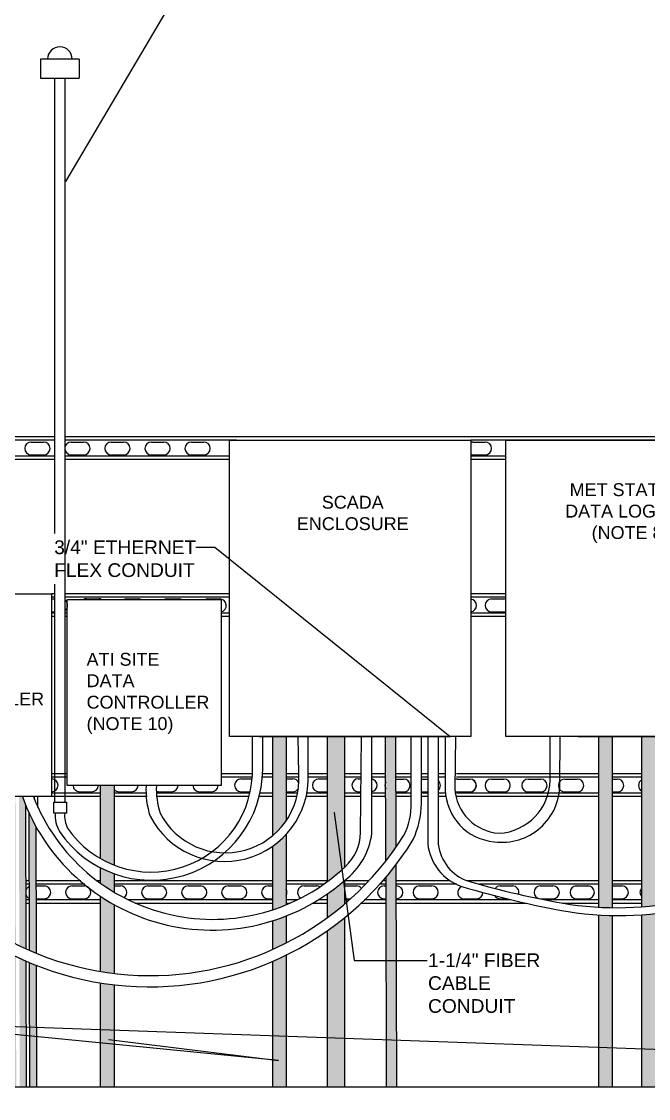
# Model space of a CAD drawing. Header units: feet. Extents: x -159 to 1687, y -48 to 1556.
# Drawn here: x 872 to 917.7, y 1032.6 to 1111.1 of the extents above; entities that cross this region are included whole.
import ezdxf
from ezdxf import colors
from ezdxf.entities.mleader import LeaderData, LeaderLine
from ezdxf.math import Vec2, Vec3

# ---------------------------------------------------------------- set-up
doc = ezdxf.new("R2010")
doc.units = ezdxf.units.FT
doc.header["$MEASUREMENT"] = 0
for name, color, linetype in [('9417_1-3$0$M25-UNISTRUT', 94, 'Continuous'), ('9417_1-3$0$UNISTRUT', 94, 'Continuous'), ('E-LV-EQUP', 211, 'Continuous'), ('EQUIPMENT_CON', 150, 'Continuous'), ('G-ANNO-TEXT', 1, 'Continuous')]:
    doc.layers.add(name, color=color, linetype=linetype)
doc.styles.add('NEI-A', font='arial.ttf')

msp = doc.modelspace()

# ---------------------------------------------------------------- hatches: boundary and pattern name
at = {"transparency": 33554503}
h = msp.add_hatch(color=256, dxfattribs=at)
h.dxf.hatch_style = 1
edge = h.paths.add_edge_path()
edge.add_line((891.25416, 1059.01503), (890.25416, 1059.01503))
edge.add_line((890.25416, 1059.01503), (890.27512, 1051.84879))
edge.add_arc((888.4819, 1054.48478), 3.18811, 304.2267388, 329.3705782)
edge.add_line((891.22521, 1052.86049), (891.25416, 1059.01503))
edge = h.paths.add_edge_path()
edge.add_line((899.26304, 1059.01706), (898.51306, 1059.01503))
edge.add_line((898.51306, 1059.01503), (898.53679, 1049.98659))
edge.add_arc((881.32591, 1063.44269), 21.84676, 321.9803845, 325.2894269)
edge.add_line((899.2848, 1051.00247), (899.26304, 1059.01706))
h = msp.add_hatch(color=256, dxfattribs=at)
h.dxf.hatch_style = 1
h.paths.add_polyline_path([(895.50861, 1059.01503), (894.25861, 1059.01503), (894.25861, 1048.43539, 0.02902932), (895.50861, 1049.47747)])
h.paths.add_polyline_path([(895.50861, 1048.51048, -0.02700795), (894.25861, 1047.53546), (894.25861, 1045.80774, 0.01823026), (895.50861, 1046.79573)])
h.paths.add_polyline_path([(895.50861, 1045.78815, -0.01737106), (894.25861, 1044.84553), (894.25861, 1033.44096), (895.50861, 1033.44096)])
h = msp.add_hatch(color=256, dxfattribs=at)
h.dxf.hatch_style = 1
h.paths.add_polyline_path([(915.01906, 1059.01503), (914.01906, 1059.01503), (914.01906, 1046.56972, 0.01063895), (915.01906, 1046.53435)])
h.paths.add_polyline_path([(918.16533, 1059.01503), (917.16533, 1059.01503), (917.16533, 1046.60219, 0.01068425), (918.16533, 1046.70115)])
h.paths.add_polyline_path([(915.01906, 1045.95923, -0.01051468), (914.01906, 1046.00229), (914.01906, 1033.44096), (915.01906, 1033.44096)])
h.paths.add_polyline_path([(918.16533, 1046.09839, -0.01054699), (917.16533, 1046.00884), (917.16533, 1033.44096), (918.16533, 1033.44096)])
h.paths.add_polyline_path([(915.01906, 1029.10081), (914.01906, 1029.10081), (914.01906, 1005.90336), (915.01906, 1005.90336)])
h.paths.add_polyline_path([(918.16533, 1029.10081), (917.16533, 1029.10081), (917.16533, 1005.90336), (918.16533, 1005.90336)])
h = msp.add_hatch(color=256, dxfattribs=at)
h.dxf.hatch_style = 1
edge = h.paths.add_edge_path()
edge.add_arc((876.61616, 1057.20834), 14.84338, 230.4497157, 235.2926447, ccw=False)
edge.add_line((867.16456, 1045.76312), (867.16456, 1033.44096))
edge.add_line((867.16456, 1033.44096), (868.16456, 1033.44096))
edge.add_line((868.16456, 1033.44096), (868.16456, 1045.00603))
edge = h.paths.add_edge_path()
edge.add_arc((886.04439, 1059.84733), 15.00228, 236.277062, 240.7565867, ccw=False)
edge.add_line((877.71546, 1047.36945), (877.71546, 1041.89634))
edge.add_arc((881.32591, 1063.44269), 21.84676, 260.4875061, 263.1373714)
edge.add_line((878.71546, 1041.75246), (878.71546, 1046.75705))
edge = h.paths.add_edge_path()
edge.add_arc((881.37823, 1063.57225), 22.81459, 260.7614578, 263.2975279, ccw=False)
edge.add_line((877.71546, 1041.0536), (877.71546, 1033.44096))
edge.add_line((877.71546, 1033.44096), (878.71546, 1033.44096))
edge.add_line((878.71546, 1033.44096), (878.71546, 1040.91358))
h.paths.add_polyline_path([(883.058, 1029.10081), (881.058, 1029.10081), (881.058, 1005.90336), (883.058, 1005.90336)])
h.paths.add_polyline_path([(886.13812, 1029.10081), (884.13812, 1029.10081), (884.13812, 1005.90336), (886.13812, 1005.90336)])
edge = h.paths.add_edge_path()
edge.add_arc((881.82026, 1062.30256), 21.42053, 293.1867956, 296.1303163, ccw=False)
edge.add_line((890.25416, 1042.61225), (890.25416, 1033.44096))
edge.add_line((890.25416, 1033.44096), (891.25416, 1033.44096))
edge.add_line((891.25416, 1033.44096), (891.25416, 1043.07133))
edge = h.paths.add_edge_path()
edge.add_arc((881.32591, 1063.44269), 22.59676, 319.6222499, 322.6465246, ccw=False)
edge.add_line((898.5399, 1048.80397), (898.58028, 1033.44096))
edge.add_line((898.58028, 1033.44096), (899.33247, 1033.44096))
edge.add_line((899.33247, 1033.44096), (899.28825, 1049.73255))
h.paths.add_polyline_path([(897.02995, 1029.1031), (896.27995, 1029.1031), (896.32418, 1005.90564), (897.07418, 1005.90564)])
h.paths.add_polyline_path([(935.63331, 1051.88331), (934.63422, 1051.88331), (934.63331, 1033.44096), (935.63331, 1033.44096)])
edge = h.paths.add_edge_path()
edge.add_arc((885.91405, 1059.70382), 14.77137, 287.0867315, 291.1934197, ccw=False)
edge.add_line((890.25416, 1045.58444), (890.25416, 1043.50361))
edge.add_arc((881.32591, 1063.44269), 21.84676, 294.1216956, 297.0295179)
edge.add_line((891.25416, 1043.9822), (891.25416, 1045.93151))
edge = h.paths.add_edge_path()
edge.add_arc((885.42998, 1057.76316), 8.30065, 305.5336329, 314.5597939, ccw=False)
edge.add_line((890.25416, 1051.0083), (890.25416, 1046.37107))
edge.add_arc((885.91405, 1059.70382), 14.02137, 288.0312269, 292.3866522)
edge.add_line((891.25416, 1046.73918), (891.25416, 1051.84879))
edge = h.paths.add_edge_path()
edge.add_arc((881.44469, 1056.64538), 8.10589, 242.6087585, 250.3508243)
edge.add_line((878.719, 1049.0115), (878.71546, 1047.6714))
edge.add_arc((885.91405, 1059.70382), 14.02137, 234.2167222, 239.1093486, ccw=False)
edge.add_line((877.71546, 1048.3292), (877.71546, 1049.44827))
edge = h.paths.add_edge_path()
edge.add_line((878.73598, 1055.43122), (877.71546, 1055.43122))
edge.add_line((877.71546, 1055.43122), (877.71546, 1050.12546))
edge.add_arc((881.4139, 1056.52552), 7.39184, 239.9774209, 248.6322812)
edge.add_line((878.72067, 1049.64179), (878.73598, 1055.43122))
edge = h.paths.add_edge_path()
edge.add_line((866.00871, 1054.64261), (864.75871, 1054.64261))
edge.add_line((864.75871, 1054.64261), (864.75871, 1049.20161))
edge.add_arc((881.32591, 1063.44269), 21.84676, 220.6821718, 225.4830311)
edge.add_line((866.00871, 1047.86502), (866.00871, 1054.64261))
edge = h.paths.add_edge_path()
edge.add_line((868.16456, 1054.64261), (867.16456, 1054.64261))
edge.add_line((867.16456, 1054.64261), (867.16456, 1046.80728))
edge.add_arc((881.32591, 1063.44269), 21.84676, 229.5929887, 232.9551713)
edge.add_line((868.16456, 1046.00539), (868.16456, 1054.64261))
h = msp.add_hatch(color=256, dxfattribs=at)
h.dxf.hatch_style = 1
h.paths.add_polyline_path([(869.31988, 1029.10081), (868.80262, 1029.10081), (868.86559, 1005.90336), (869.38285, 1005.90336)])
h.paths.add_polyline_path([(870.08714, 1029.10081), (869.56988, 1029.10081), (869.63285, 1005.90336), (870.1501, 1005.90336)])
h.paths.add_polyline_path([(870.85439, 1029.10081), (870.33714, 1029.10081), (870.4001, 1005.90336), (870.91736, 1005.90336)])
h.paths.add_polyline_path([(871.6044, 1029.10081), (871.10439, 1029.10081), (871.16736, 1005.90336), (871.66736, 1005.90336)])
h.paths.add_polyline_path([(872.3544, 1029.10081), (871.8544, 1029.10081), (871.91737, 1005.90336), (872.41737, 1005.90336)])
h.paths.add_polyline_path([(873.1044, 1029.10081), (872.6044, 1029.10081), (872.66737, 1005.90336), (873.16737, 1005.90336)])
edge = h.paths.add_edge_path()
edge.add_arc((881.3217, 1063.3011), 22.53823, 236.1289938, 237.7012333)
edge.add_line((869.27876, 1044.25014), (869.3081, 1033.44096))
edge.add_line((869.3081, 1033.44096), (868.79084, 1033.44096))
edge.add_line((868.79084, 1033.44096), (868.76058, 1044.58774))
edge = h.paths.add_edge_path()
edge.add_arc((881.3217, 1063.3011), 22.53823, 238.4513026, 239.984406)
edge.add_line((870.04727, 1043.78549), (870.07535, 1033.44096))
edge.add_line((870.07535, 1033.44096), (869.5581, 1033.44096))
edge.add_line((869.5581, 1033.44096), (869.52918, 1044.09412))
edge = h.paths.add_edge_path()
edge.add_arc((881.3217, 1063.3011), 22.53823, 240.7168336, 242.2158389)
edge.add_line((870.81568, 1043.36131), (870.84261, 1033.44096))
edge.add_line((870.84261, 1033.44096), (870.32536, 1033.44096))
edge.add_line((870.32536, 1033.44096), (870.29766, 1043.64297))
edge = h.paths.add_edge_path()
edge.add_arc((881.3217, 1063.3011), 22.53823, 242.9328693, 244.3533641)
edge.add_line((871.56671, 1042.98333), (871.59262, 1033.44096))
edge.add_line((871.59262, 1033.44096), (871.09261, 1033.44096))
edge.add_line((871.09261, 1033.44096), (871.06604, 1043.2314))
edge = h.paths.add_edge_path()
edge.add_arc((881.33928, 1063.43786), 21.85704, 244.1655589, 245.6161053)
edge.add_line((872.31564, 1043.53047), (872.28766, 1053.99162))
edge.add_arc((899.53241, 1064.8699), 29.3362, 200.4031456, 201.7658327, ccw=False)
edge.add_line((872.03667, 1054.64261), (871.78501, 1054.64258))
edge.add_line((871.78501, 1054.64258), (871.81459, 1043.76528))
edge = h.paths.add_edge_path()
edge.add_arc((881.3217, 1063.3011), 22.53823, 245.0572099, 246.4540215)
edge.add_line((872.31802, 1042.63941), (872.34262, 1033.44096))
edge.add_line((872.34262, 1033.44096), (871.84262, 1033.44096))
edge.add_line((871.84262, 1033.44096), (871.81704, 1042.86503))
edge = h.paths.add_edge_path()
edge.add_arc((881.33928, 1063.43786), 21.85704, 246.3343414, 247.7593371)
edge.add_line((873.06644, 1043.20694), (873.04164, 1052.45791))
edge.add_arc((892.78874, 1063.44269), 22.59676, 206.3460734, 209.0860063, ccw=False)
edge.add_line((872.53912, 1053.41444), (872.56589, 1043.41892))
edge = h.paths.add_edge_path()
edge.add_arc((881.3217, 1063.3011), 22.53823, 247.1461593, 248.5201726)
edge.add_line((873.0688, 1042.32823), (873.09262, 1033.44096))
edge.add_line((873.09262, 1033.44096), (872.59262, 1033.44096))
edge.add_line((872.59262, 1033.44096), (872.56827, 1042.53216))
edge = h.paths.add_edge_path()
edge.add_line((869.25055, 1054.64261), (868.73329, 1054.64261))
edge.add_line((868.73329, 1054.64261), (868.75793, 1045.56498))
edge.add_arc((881.33928, 1063.43786), 21.85704, 234.8569291, 236.5018048)
edge.add_line((869.27615, 1045.2112), (869.25055, 1054.64261))
edge = h.paths.add_edge_path()
edge.add_line((870.0178, 1054.64261), (869.50055, 1054.64261))
edge.add_line((869.50055, 1054.64261), (869.52659, 1045.0479))
edge.add_arc((881.33928, 1063.43786), 21.85704, 237.2855566, 238.8857082)
edge.add_line((870.04472, 1044.72521), (870.0178, 1054.64261))
edge = h.paths.add_edge_path()
edge.add_line((870.78506, 1054.64261), (870.2678, 1054.64261))
edge.add_line((870.2678, 1054.64261), (870.29513, 1044.57634))
edge.add_arc((881.33928, 1063.43786), 21.85704, 239.6493678, 241.2108028)
edge.add_line((870.81318, 1044.28241), (870.78506, 1054.64261))
edge = h.paths.add_edge_path()
edge.add_line((871.53506, 1054.64261), (871.03506, 1054.64261))
edge.add_line((871.03506, 1054.64261), (871.06355, 1044.14694))
edge.add_arc((881.33928, 1063.43786), 21.85704, 241.9570297, 243.4341855)
edge.add_line((871.56426, 1043.88846), (871.53506, 1054.64261))

# ---------------------------------------------------------------- linework, layer by layer
at = {"layer": '9417_1-3$0$M25-UNISTRUT'}
for p, q in [((874.41397, 1080.85503), (847.56048, 1080.85503)), ((874.41397, 1080.60503), (847.56048, 1080.60503)), ((943.46794, 1080.85503), (875.1352, 1080.85503)), ((922.21796, 1080.60503), (904.73221, 1080.60503)), ((890.25416, 1056.28831), (889.54272, 1056.28831)), ((894.25861, 1056.28831), (892.8706, 1056.28831)), ((914.01906, 1056.28831), (903.68334, 1056.28831)), ((914.01906, 1056.03831), (903.68334, 1056.03831)), ((894.25861, 1048.49655), (891.25416, 1048.49655)), ((893.99674, 1048.24655), (891.25416, 1048.24655))]:
    msp.add_line(p, q, dxfattribs=at)
for points in [[(887.63823, 1080.60503), (875.1352, 1080.60503)], [(847.55435, 1079.48003), (874.41397, 1079.48003)], [(875.1352, 1079.48003), (887.14221, 1079.48003)], [(904.72858, 1079.48003), (907.28139, 1079.48003)], [(847.56048, 1079.23003), (874.41397, 1079.23003)], [(875.1352, 1079.23003), (887.14221, 1079.23003)], [(904.72792, 1079.23003), (907.28139, 1079.23003)], [(874.41397, 1069.41331), (874.16755, 1069.41331)], [(907.28139, 1069.41331), (904.73221, 1069.41331)], [(874.41397, 1069.16331), (874.16755, 1069.16331)], [(907.28139, 1069.16331), (904.73221, 1069.16331)], [(874.16755, 1068.03831), (874.41397, 1068.03831)], [(874.16755, 1067.78831), (874.41397, 1067.78831)], [(875.1352, 1068.03831), (875.30605, 1068.03831)], [(875.1352, 1067.78831), (875.30605, 1067.78831)], [(886.52965, 1068.03831), (887.14221, 1068.03831)], [(886.52965, 1067.78831), (887.14721, 1067.78831)], [(904.73221, 1068.03831), (907.28139, 1068.03831)], [(904.73221, 1067.78831), (907.28139, 1067.78831)], [(912.50802, 1059.01503), (919.86626, 1059.01503)], [(875.30605, 1056.28831), (874.16755, 1056.28831)], [(875.30605, 1056.03831), (874.16755, 1056.03831)], [(888.80193, 1056.28831), (886.52965, 1056.28831)], [(888.78966, 1056.03831), (886.52965, 1056.03831)], [(890.08732, 1056.03831), (889.52782, 1056.03831)], [(890.25416, 1056.03831), (890.08927, 1056.03831)], [(892.18306, 1056.28831), (891.25416, 1056.28831)], [(892.19329, 1056.03831), (891.25416, 1056.03831)], [(893.37549, 1056.03831), (892.87575, 1056.03831)], [(894.25861, 1056.03831), (893.37743, 1056.03831)], [(896.72675, 1056.28831), (895.50861, 1056.28831)], [(896.72396, 1056.03831), (895.50861, 1056.03831)], [(898.52088, 1056.03831), (897.50683, 1056.03831)], [(898.52022, 1056.28831), (897.50686, 1056.28831)], [(900.37734, 1056.28831), (899.27045, 1056.28831)], [(900.37734, 1056.03831), (899.27113, 1056.03831)], [(901.58079, 1056.28831), (901.12734, 1056.28831)], [(901.58079, 1056.03831), (901.12929, 1056.03831)], [(902.85684, 1056.28831), (902.33079, 1056.28831)], [(902.85723, 1056.03831), (902.33079, 1056.03831)], [(917.16533, 1056.28831), (915.01906, 1056.28831)], [(917.16533, 1056.03831), (915.01906, 1056.03831)], [(874.16755, 1054.91331), (877.71546, 1054.91331)], [(874.16755, 1054.66331), (877.71546, 1054.66331)], [(878.73395, 1054.66331), (881.14242, 1054.66331)], [(878.73461, 1054.91331), (881.11719, 1054.91331)], [(881.8707, 1054.91331), (886.79916, 1054.91331)], [(881.89682, 1054.66331), (886.79916, 1054.66331)], [(886.80986, 1054.91331), (888.62778, 1054.91331)], [(886.81181, 1054.66331), (888.56732, 1054.66331)], [(889.30452, 1054.66331), (890.08732, 1054.66331)], [(889.36337, 1054.91331), (890.08732, 1054.91331)], [(890.09803, 1054.91331), (890.25416, 1054.91331)], [(890.09997, 1054.66331), (890.25416, 1054.66331)], [(891.25416, 1054.91331), (892.10465, 1054.91331)], [(891.25416, 1054.66331), (892.05192, 1054.66331)], [(892.72674, 1054.66331), (893.37549, 1054.66331)], [(892.77757, 1054.91331), (893.37549, 1054.91331)], [(893.38619, 1054.91331), (894.25861, 1054.91331)], [(893.38814, 1054.66331), (894.25861, 1054.66331)], [(895.50861, 1054.91331), (896.71139, 1054.91331)], [(895.50861, 1054.66331), (896.70859, 1054.66331)], [(897.50667, 1054.66331), (898.52449, 1054.66331)], [(897.5067, 1054.91331), (898.52384, 1054.91331)], [(899.27418, 1054.91331), (900.37734, 1054.91331)], [(899.27486, 1054.66331), (900.37734, 1054.66331)], [(901.13805, 1054.91331), (901.58079, 1054.91331)], [(901.13999, 1054.66331), (901.58079, 1054.66331)], [(902.33079, 1054.91331), (902.87078, 1054.91331)], [(902.33079, 1054.66331), (902.89961, 1054.66331)], [(903.68334, 1054.91331), (914.01906, 1054.91331)], [(903.68334, 1054.66331), (914.01906, 1054.66331)], [(915.01906, 1054.91331), (917.16533, 1054.91331)], [(915.01906, 1054.66331), (917.16533, 1054.66331)], [(872.55229, 1048.49722), (872.30236, 1048.49686)], [(872.55296, 1048.24753), (872.30303, 1048.24686)], [(876.29165, 1048.49655), (873.05226, 1048.49655)], [(876.59073, 1048.24655), (873.05293, 1048.24655)], [(877.71546, 1048.49655), (877.48814, 1048.49655)], [(890.25416, 1048.49655), (878.71546, 1048.49655)], [(890.25416, 1048.24655), (878.71546, 1048.24655)], [(897.02171, 1048.24655), (895.50861, 1048.24655)], [(897.25995, 1048.49655), (895.53645, 1048.49655)], [(898.54136, 1048.24655), (898.04987, 1048.24655)], [(898.5407, 1048.49655), (898.27367, 1048.49655)], [(903.21667, 1048.49655), (899.2916, 1048.49655)], [(903.68334, 1048.24655), (899.29228, 1048.24655)], [(917.16533, 1048.49655), (915.01906, 1048.49655)], [(917.16533, 1048.24655), (915.01906, 1048.24655)], [(872.30603, 1047.12251), (872.55603, 1047.12319)], [(872.30671, 1046.87319), (872.55671, 1046.87319)], [(873.05595, 1047.12155), (877.71546, 1047.12155)], [(873.05662, 1046.87155), (877.71546, 1046.87155)], [(879.72653, 1047.12155), (890.25416, 1047.12155)], [(880.26323, 1046.87155), (890.25416, 1046.87155)], [(891.25416, 1047.12155), (892.10157, 1047.12155)], [(891.25416, 1046.87155), (891.56487, 1046.87155)], [(893.23022, 1046.87155), (894.25861, 1046.87155)], [(893.65226, 1047.12155), (894.25861, 1047.12155)], [(895.50861, 1047.12155), (895.84835, 1047.12155)], [(895.50861, 1046.87155), (895.56242, 1046.87155)], [(896.68855, 1046.87155), (898.54497, 1046.87155)], [(896.95389, 1047.12155), (898.54432, 1047.12155)], [(899.29533, 1047.12155), (907.63488, 1047.12155)], [(899.29601, 1046.87155), (908.71192, 1046.87155)], [(910.06651, 1047.12155), (914.01906, 1047.12155)], [(911.40917, 1046.87155), (914.01906, 1046.87155)], [(915.01906, 1047.12155), (917.16533, 1047.12155)], [(915.01906, 1046.87155), (917.16533, 1046.87155)]]:
    msp.add_lwpolyline(points, dxfattribs=at)
at = {"layer": '9417_1-3$0$UNISTRUT'}
for p, q in [((872.68079, 1080.47905), (873.58502, 1080.47905)), ((875.5979, 1080.47905), (876.50213, 1080.47905)), ((878.51502, 1080.47905), (879.41925, 1080.47905)), ((881.43828, 1080.47905), (882.34251, 1080.47905)), ((884.3554, 1080.47905), (885.25962, 1080.47905)), ((904.85838, 1080.47905), (905.76261, 1080.47905)), ((872.68079, 1079.54061), (873.58502, 1079.54061)), ((875.5979, 1079.54061), (876.50213, 1079.54061)), ((878.51502, 1079.54061), (879.41925, 1079.54061)), ((881.43828, 1079.54061), (882.34251, 1079.54061)), ((884.3554, 1079.54061), (885.25962, 1079.54061)), ((904.85838, 1079.54061), (905.76261, 1079.54061)), ((874.16755, 1069.04579), (874.41397, 1069.04579)), ((876.70263, 1069.05711), (877.60686, 1069.05711)), ((879.61316, 1069.04463), (880.51739, 1069.04463)), ((882.55306, 1069.04463), (883.45728, 1069.04463)), ((906.23096, 1069.03734), (907.13518, 1069.03734)), ((874.16755, 1068.10735), (874.41397, 1068.10735)), ((906.23096, 1068.0989), (907.13518, 1068.0989)), ((887.97027, 1055.92378), (888.7812, 1055.92378)), ((891.25416, 1055.92378), (891.75202, 1055.92378)), ((893.6436, 1055.92378), (894.25861, 1055.92378)), ((896.52113, 1055.93163), (896.72274, 1055.92988)), ((899.27147, 1055.91234), (899.82068, 1055.91234)), ((901.12833, 1055.91234), (901.58079, 1055.91234)), ((903.73869, 1055.91234), (904.65296, 1055.91234)), ((906.22258, 1055.91234), (907.12681, 1055.91234)), ((908.90601, 1055.91234), (909.81024, 1055.91234)), ((911.57417, 1055.91234), (912.4784, 1055.91234)), ((915.01906, 1055.91234), (915.39551, 1055.91234)), ((876.19777, 1054.98534), (877.102, 1054.98534)), ((879.09755, 1054.98534), (880.00178, 1054.98534)), ((882.02081, 1054.98534), (882.92504, 1054.98534)), ((884.93793, 1054.98534), (885.84215, 1054.98534)), ((887.97027, 1054.98534), (888.6435, 1054.98534)), ((891.25416, 1054.98534), (891.75202, 1054.98534)), ((893.6436, 1054.98534), (894.25861, 1054.98534)), ((896.52113, 1054.98534), (896.71219, 1054.98534)), ((899.27402, 1054.9739), (899.82068, 1054.9739)), ((901.12833, 1054.9739), (901.58079, 1054.9739)), ((903.73869, 1054.9739), (904.65296, 1054.9739)), ((906.22258, 1054.9739), (907.12681, 1054.9739)), ((908.90601, 1054.9739), (909.81024, 1054.9739)), ((911.57417, 1054.9739), (912.4784, 1054.9739)), ((915.01906, 1054.9739), (915.39551, 1054.9739)), ((873.05327, 1048.12058), (873.64166, 1048.12058)), ((875.64174, 1048.12058), (876.55877, 1048.12058)), ((878.71546, 1048.12058), (879.17918, 1048.12058)), ((881.19206, 1048.12058), (882.09629, 1048.12058)), ((884.10918, 1048.12058), (885.0134, 1048.12058)), ((887.02629, 1048.12058), (887.93052, 1048.12058)), ((889.9434, 1048.12058), (890.25416, 1048.12058)), ((892.56381, 1048.12058), (893.46804, 1048.12058)), ((895.50861, 1048.12058), (896.38515, 1048.12058)), ((898.39804, 1048.12058), (898.54169, 1048.12058)), ((899.29262, 1048.12058), (899.30227, 1048.12058)), ((900.97691, 1048.12058), (901.88114, 1048.12058)), ((906.85267, 1048.12058), (907.7569, 1048.12058)), ((909.79671, 1048.12058), (910.70094, 1048.12058)), ((912.34903, 1048.12058), (913.32135, 1048.12058)), ((915.01906, 1048.12058), (915.73715, 1048.12058)), ((873.05578, 1047.18214), (873.64166, 1047.18214)), ((875.65454, 1047.18214), (876.55877, 1047.18214)), ((881.19206, 1047.18214), (882.09629, 1047.18214)), ((884.10918, 1047.18214), (885.0134, 1047.18214)), ((887.02629, 1047.18214), (887.93052, 1047.18214)), ((889.9434, 1047.18214), (890.25416, 1047.18214)), ((895.48092, 1047.18214), (895.91615, 1047.18214)), ((898.39804, 1047.18214), (898.54416, 1047.18214)), ((899.29517, 1047.18214), (899.30227, 1047.18214)), ((900.97691, 1047.18214), (901.88114, 1047.18214)), ((904.23227, 1047.18214), (905.13649, 1047.18214)), ((906.85267, 1047.18214), (907.38459, 1047.18214)), ((909.79671, 1047.18214), (910.70094, 1047.18214)), ((912.34903, 1047.18214), (913.32135, 1047.18214)), ((915.01906, 1047.18214), (915.73715, 1047.18214))]:
    msp.add_line(p, q, dxfattribs=at)
for centre, radius, start, end in [((872.68079, 1080.00983), 0.46922, 90, 270), ((873.58502, 1080.00983), 0.46922, 270, 90), ((875.5979, 1080.00983), 0.46922, 90, 270), ((876.50213, 1080.00983), 0.46922, 270, 90), ((878.51502, 1080.00983), 0.46922, 90, 270), ((879.41925, 1080.00983), 0.46922, 270, 90), ((881.43828, 1080.00983), 0.46922, 90, 270), ((882.34251, 1080.00983), 0.46922, 270, 90), ((884.3554, 1080.00983), 0.46922, 90, 270), ((885.25962, 1080.00983), 0.46922, 270, 90), ((904.85838, 1080.00983), 0.46922, 90, 105.7297369), ((905.76261, 1080.00983), 0.46922, 270, 90), ((904.85838, 1080.00983), 0.46922, 253.9678328, 270), ((874.86321, 1068.57657), 0.46922, 305.425897, 54.574103), ((876.70263, 1068.58789), 0.46922, 90, 115.8695443), ((877.60686, 1068.58789), 0.46922, 63.9910658, 90), ((879.61316, 1068.57541), 0.46922, 90, 112.4815643), ((880.51739, 1068.57541), 0.46922, 67.365601, 90), ((882.55306, 1068.57541), 0.46922, 90, 112.8351591), ((883.45728, 1068.57541), 0.46922, 67.0136009, 90), ((904.66134, 1068.56812), 0.46922, 278.6877457, 81.3122543), ((906.23096, 1068.56812), 0.46922, 90, 270), ((907.13518, 1068.56812), 0.46922, 71.8443752, 90), ((907.13518, 1068.56812), 0.46922, 270, 288.1556248), ((874.16755, 1055.45456), 0.46922, 270, 90), ((887.97027, 1055.45456), 0.46922, 90, 270), ((891.75202, 1055.45456), 0.46922, 21.5261822, 90), ((893.6436, 1055.45456), 0.46922, 90, 270), ((896.52435, 1055.45849), 0.47316, 90.3904093, 269.6095907), ((897.42535, 1055.45456), 0.46922, 279.9841424, 80.0020024), ((899.82068, 1055.44312), 0.46922, 270, 90), ((901.12833, 1055.44312), 0.46922, 90, 90.1204186), ((903.73869, 1055.44312), 0.46922, 90, 111.9616667), ((903.74874, 1055.44312), 0.46922, 90, 98.0113995), ((904.64291, 1055.44312), 0.46922, 270, 90), ((904.65296, 1055.44312), 0.46922, 270, 90), ((906.22258, 1055.44312), 0.46922, 90, 270), ((907.12681, 1055.44312), 0.46922, 270, 90), ((908.90601, 1055.44312), 0.46922, 90, 270), ((909.81024, 1055.44312), 0.46922, 270, 90), ((911.57417, 1055.44312), 0.46922, 90, 270), ((912.4784, 1055.44312), 0.46922, 270, 90), ((915.39551, 1055.44312), 0.46922, 270, 90), ((917.4084, 1055.44312), 0.46922, 121.1992353, 238.8007647), ((876.19777, 1055.45456), 0.46922, 182.8511939, 270), ((877.102, 1055.45456), 0.46922, 270, 356.4959759), ((879.09755, 1055.45456), 0.46922, 219.4545283, 270), ((880.00178, 1055.45456), 0.46922, 270, 358.4020299), ((882.92504, 1055.45456), 0.46922, 270, 357.9614966), ((884.93793, 1055.45456), 0.46922, 182.8511939, 270), ((885.84215, 1055.45456), 0.46922, 270, 357.1488061), ((891.75202, 1055.45456), 0.46922, 270, 328.2489647), ((898.91645, 1055.44312), 0.46922, 147.2593402, 213.0418566), ((902.03256, 1055.44312), 0.46922, 309.4646502, 50.5353498), ((882.02081, 1055.45456), 0.46922, 250.0970812, 270), ((901.12833, 1055.44312), 0.46922, 269.8795814, 270), ((903.73869, 1055.44312), 0.46922, 249.434065, 270), ((903.74874, 1055.44312), 0.46922, 261.9886005, 270), ((872.74929, 1047.64963), 0.48106, 114.0720062, 157.7243037), ((873.64166, 1047.65136), 0.46922, 270, 90), ((875.6546, 1047.65145), 0.46931, 88.4302227, 269.9934126), ((876.55877, 1047.65136), 0.46922, 270, 90.000021), ((879.17918, 1047.65136), 0.46922, 304.417042, 90), ((881.19206, 1047.65136), 0.46922, 90, 270), ((882.09629, 1047.65136), 0.46922, 270, 90), ((884.10918, 1047.65136), 0.46922, 90, 270), ((885.0134, 1047.65136), 0.46922, 270, 90), ((887.02629, 1047.65136), 0.46922, 90, 270), ((887.93052, 1047.65136), 0.46922, 270, 90), ((889.9434, 1047.65136), 0.46922, 90, 270), ((892.56381, 1047.65136), 0.46922, 90, 241.1600569), ((893.46804, 1047.65136), 0.46922, 58.5289806, 90), ((896.38515, 1047.65136), 0.46922, 41.0831547, 90), ((898.39804, 1047.65136), 0.46922, 90, 270), ((899.30227, 1047.65136), 0.46922, 270, 90), ((900.97691, 1047.65136), 0.46922, 90, 270), ((901.88114, 1047.65136), 0.46922, 270, 90), ((904.23227, 1047.65136), 0.46922, 113.3706588, 270), ((906.85267, 1047.65136), 0.46922, 90, 142.1250641), ((907.7569, 1047.65136), 0.46922, 343.5219003, 90), ((909.79671, 1047.65136), 0.46922, 90, 270), ((910.70094, 1047.65136), 0.46922, 270, 90), ((912.41712, 1047.65136), 0.46922, 90, 270), ((913.25326, 1047.65136), 0.46922, 270, 90), ((915.73715, 1047.65136), 0.46922, 270, 90), ((872.74929, 1047.64963), 0.48106, 202.5821251, 246.2746739), ((890.84763, 1047.65136), 0.46922, 330.0423072, 29.9576928), ((905.13649, 1047.65136), 0.46922, 270, 358.6242113), ((906.85267, 1047.65136), 0.46922, 209.8471734, 270), ((917.51635, 1047.65136), 0.46922, 138.4245648, 221.5754352)]:
    msp.add_arc(centre, radius, start, end, dxfattribs=at)
at = {"layer": 'E-LV-EQUP'}
for p, q in [((876.18241, 1108.39147), (873.36387, 1108.39147)), ((873.36387, 1108.39147), (873.36387, 1107.01264)), ((876.18241, 1108.39147), (876.18241, 1107.01264)), ((873.36387, 1107.01264), (876.18241, 1107.01264))]:
    msp.add_line(p, q, dxfattribs=at)
for points in [[(874.41397, 1054.23804), (874.41397, 1107.01264)], [(940.0567, 1033.44096), (848.37311, 1033.44096), (848.37311, 1029.10081), (940.0567, 1029.10081)]]:
    msp.add_lwpolyline(points, dxfattribs=at)
msp.add_lwpolyline([(874.32076, 1054.23804), (875.24278, 1054.23804), (875.24278, 1053.42948), (874.32076, 1053.42948)], close=True, dxfattribs=at)
msp.add_arc((874.77113, 1108.3875), 0.89943, 359.7476597, 179.7476597, dxfattribs=at)
at = {"layer": 'EQUIPMENT_CON', "color": 1}
for points in [[(860.513, 1054.64261, 0.61173417), (900.52109, 1051.49621, 0.09929626), (901.12975, 1054.13625), (901.12734, 1059.01503)], [(861.33404, 1054.63328, 0.60057562), (899.81563, 1051.76075, 0.13157058), (900.37032, 1054.19778), (900.37734, 1059.01503)], [(872.03667, 1054.64261, 0.52855128), (895.51913, 1048.51965, 0.20603176), (897.50634, 1051.96471), (897.50719, 1059.02068)], [(872.83802, 1054.64261, 0.53299964), (895.55778, 1049.52378, 0.2135757), (896.679, 1052.0149), (896.75722, 1059.01485)], [(874.42246, 1053.42948, 0.14153062), (874.74259, 1052.08606, 0.73635886), (889.55047, 1056.60185), (889.55047, 1059.01503)], [(875.12313, 1053.42948, 0.13628684), (875.32672, 1052.33201), (875.32672, 1052.33201, 0.75082081), (888.80047, 1056.80453), (888.80047, 1056.80453), (888.80047, 1059.01503)], [(881.05568, 1055.43122, 0.09508214), (881.34574, 1053.21067, 0.80356888), (892.8706, 1056.25719), (892.8706, 1059.01503)], [(881.80437, 1055.43122, 0.08555866), (882.06834, 1053.43435, 0.81288196), (892.1838, 1056.24433), (892.13706, 1059.01503)], [(901.58079, 1059.01503), (901.58079, 1051.17816, 0.28820551), (904.05713, 1048.07823, 0.02751424), (911.80854, 1046.24824, 0.20376171), (929.89503, 1050.76365, 0.31202669), (930.4205, 1051.88164)], [(902.33079, 1059.01503), (902.33079, 1051.39689, 0.2897764), (904.32182, 1048.5411, 0.03133459), (911.96294, 1046.77724, 0.1990038), (929.42539, 1051.20721, 0.35289122), (929.6705, 1051.88164)], [(902.85266, 1058.98501), (902.85862, 1055.13877, 0.38136779), (906.427, 1051.33666, 0.45317284), (911.21474, 1055.52958), (911.24211, 1059.01503)], [(903.60266, 1058.98501), (903.555, 1055.23223, 0.38162651), (906.77676, 1051.9639, 0.39538733), (910.49081, 1055.82287), (910.50361, 1059.01503)]]:
    msp.add_lwpolyline(points, format="xyb", dxfattribs=at)
for points in [[(890.25416, 1059.01503), (890.27512, 1051.84879)], [(891.25416, 1059.01503), (891.25416, 1052.86038)], [(894.25861, 1059.01503), (894.25861, 1048.43539)], [(895.50861, 1059.01503), (895.50861, 1049.47747)], [(898.53679, 1049.98659), (898.51306, 1059.01503)], [(899.2848, 1051.00247), (899.26303, 1059.02087)], [(914.01906, 1059.01503), (914.01906, 1046.5699)], [(915.01906, 1059.01503), (915.01906, 1046.53458)], [(917.16533, 1059.01503), (917.16533, 1046.60244)], [(877.71546, 1055.43122), (877.71546, 1050.12546)], [(878.73598, 1055.43122), (878.72067, 1049.64179)], [(872.92195, 1054.43085), (872.92138, 1054.64261)], [(873.17353, 1053.84908), (873.17138, 1054.64261)], [(872.31564, 1043.53047), (872.28766, 1053.99162)], [(872.56589, 1043.41892), (872.53912, 1053.41444)], [(873.06644, 1043.20694), (873.04164, 1052.45791)], [(891.25416, 1051.84879), (891.25416, 1046.73918)], [(890.25416, 1050.99126), (890.25416, 1046.37107)], [(899.33247, 1033.44096), (899.28825, 1049.73255)], [(877.71546, 1049.44827), (877.71546, 1048.3292)], [(878.719, 1049.0115), (878.71546, 1047.6714)], [(898.58028, 1033.44096), (898.5399, 1048.80397)], [(895.50861, 1048.51048), (895.50861, 1046.79573)], [(877.71546, 1047.36945), (877.71546, 1041.89634)], [(894.25861, 1047.53546), (894.25861, 1045.80774)], [(878.71546, 1046.75705), (878.71546, 1041.75246)], [(891.25416, 1045.93151), (891.25416, 1043.9822)], [(895.50861, 1045.78815), (895.50861, 1033.44096)], [(914.01906, 1046.00261), (914.01906, 1033.44096)], [(915.01906, 1045.95963), (915.01906, 1033.44096)], [(917.16533, 1046.00929), (917.16533, 1033.44096)], [(890.25416, 1045.58444), (890.25416, 1043.50361)], [(894.25861, 1044.84553), (894.25861, 1033.44096)], [(872.34262, 1033.44096), (872.31802, 1042.63941)], [(872.59262, 1033.44096), (872.56827, 1042.53216)], [(890.25416, 1042.61225), (890.25416, 1033.44096)], [(891.25416, 1043.07133), (891.25416, 1033.44096)], [(873.09262, 1033.44096), (873.0688, 1042.32823)], [(877.71546, 1041.05325), (877.71546, 1033.44096)], [(878.71546, 1040.91358), (878.71546, 1033.44096)]]:
    msp.add_lwpolyline(points, dxfattribs=at)

# ---------------------------------------------------------------- texts
at = {"layer": 'G-ANNO-TEXT', "linetype": 'Continuous', "char_height": 0.9375, "attachment_point": 5, "style": 'NEI-A', "bg_fill": 3, "box_fill_scale": 1.5, "bg_fill_color": 256, "bg_fill_transparency": 0}
for s, width, gutter_width, heights, insert in [('MET STATION\\PDATA LOGGER\\P(NOTE 8)', 10.1476412, 0.5, [7.07029], (916.3244, 1075.30129)), ('SCADA ENCLOSURE', 9.4690147, 0.5, [0], (896.1138, 1075.30129)), ('ATI 6X CONTROLLER', 8.2647432, 27.55033, [0], (869.14052, 1062.5242))]:
    msp.add_mtext_dynamic_manual_height_columns(s, width=width, gutter_width=gutter_width, heights=heights, dxfattribs=dict(at, insert=insert))
at = {"layer": 'G-ANNO-TEXT', "insert": (876.71724, 1065.10911), "char_height": 1, "attachment_point": 1, "style": 'NEI-A'}
msp.add_mtext_dynamic_manual_height_columns('{\\H0.9375x;ATI SITE DATA CONTROLLER\\P(NOTE 10)} ', width=8.9342751, gutter_width=0.5, heights=[6.69173], dxfattribs=at)

# ---------------------------------------------------------------- next in the draw order: linework, layer by layer
msp.add_lwpolyline([(907.28139, 1080.60503), (924.87139, 1080.60503), (924.87139, 1059.01503), (907.28139, 1059.01503)], close=True)

# ---------------------------------------------------------------- next in the draw order: leaders
at = {"layer": 'G-ANNO-TEXT'}
ml = msp.add_multileader_mtext('Standard', dxfattribs=at)
ml.set_content('\\A1;GPS ANTENNA', color=256, style='NEI-A')
ml.set_leader_properties()
ml.build(insert=Vec2(0, 0))
ml.multileader.update_dxf_attribs({"dogleg_length": 0.36, "arrow_head_size": 0.125})
ctx = ml.context
ctx.base_point, ctx.char_height, ctx.arrow_head_size, ctx.landing_gap_size, ctx.plane_origin = Vec3(887.82262, 1115.66097), 2, 0.125, 0.0625, Vec3(439.64024, 587.41359)
notes = []
notes.append((ctx, [(1, (1, 1, 0), (884.75115, 1115.66097), (1, 0), 3.07146, [(1, [(875.1352, 1099.37211)], 0, [])])]))
ctx.mtext.insert, ctx.mtext.width, ctx.mtext.flow_direction = Vec3(887.88512, 1116.67803), 30.0770668, 5
ctx.mtext.has_bg_fill, ctx.mtext.bg_color, ctx.mtext.bg_scale_factor, ctx.mtext.bg_transparency, ctx.mtext.use_window_bg_color = 1, -1073741824, 1.5, 0, 1
ml = msp.add_multileader_mtext('Standard', dxfattribs=at)
ml.set_content('\\A1;3/4" ETHERNET FLEX CONDUIT', color=256, style='NEI-A')
ml.set_leader_properties()
ml.build(insert=Vec2(0, 0))
ml.multileader.update_dxf_attribs({"dogleg_length": 0.36, "arrow_head_size": 0.125})
ctx = ml.context
ctx.base_point, ctx.char_height, ctx.arrow_head_size, ctx.landing_gap_size, ctx.plane_origin = Vec3(874.29223, 1072.79877), 1, 0.125, 0.0625, Vec3(456.02973, 544.31096)
notes.append((ctx, [(0, (1, 1, 0), (886.06425, 1072.79877), (-1, 0), 1.37894, [(6, [(889.169, 1059.01503), (892.51175, 1059.01503), (898.81548, 1059.01503), (900.79512, 1059.01503), (897.04414, 1059.01503), (903.21248, 1058.98557)], 0, [])])]))
ctx.mtext.insert, ctx.mtext.width, ctx.mtext.flow_direction = Vec3(874.35473, 1073.30729), 10.8235451, 5
ctx.mtext.has_bg_fill, ctx.mtext.bg_color, ctx.mtext.bg_scale_factor, ctx.mtext.bg_transparency, ctx.mtext.use_window_bg_color = 1, -1073741824, 1.5, 0, 1
ml = msp.add_multileader_mtext('Standard', dxfattribs=at)
ml.set_content('\\A1;1-1/2" 120VAC POWER CABLE CONDUIT', color=256, style='NEI-A')
ml.set_leader_properties()
ml.build(insert=Vec2(0, 0))
ml.multileader.update_dxf_attribs({"dogleg_length": 0.36, "arrow_head_size": 0.125})
ctx = ml.context
ctx.base_point, ctx.char_height, ctx.arrow_head_size, ctx.landing_gap_size, ctx.plane_origin = Vec3(949.22198, 1031.43725), 1, 0.125, 0.0625, Vec3(441.62635, 518.73689)
notes.append((ctx, [(1, (1, 1, 0), (946.15052, 1031.43725), (1, 0), 3.07146, [(3, [(878.22442, 1036.94753), (890.71246, 1035.38601), (855.80321, 1038.85614), (867.60083, 1038.01676), (935.0625, 1035.63226), (935.0625, 1035.63226)], 0, [])])]))
ctx.mtext.insert, ctx.mtext.width, ctx.mtext.flow_direction = Vec3(949.28448, 1031.94578), 13.0806714, 5
ctx.mtext.has_bg_fill, ctx.mtext.bg_color, ctx.mtext.bg_scale_factor, ctx.mtext.bg_transparency, ctx.mtext.use_window_bg_color = 1, -1073741824, 1.5, 0, 1
for ctx, leaders in notes:
    for number, flags, end, landing, length, lines in leaders:
        leader = LeaderData()
        leader.index, (leader.has_last_leader_line, leader.has_dogleg_vector, leader.attachment_direction) = number, flags
        leader.last_leader_point, leader.dogleg_vector, leader.dogleg_length = Vec3(end), Vec3(landing), length
        for number, points, colour, breaks in lines:
            line = LeaderLine()
            line.index, line.vertices, line.color, line.breaks = number, Vec3.list(points), colors.encode_raw_color(colour), breaks
            leader.lines.append(line)
        ctx.leaders.append(leader)

# ---------------------------------------------------------------- next in the draw order: linework, layer by layer
for points in [[(887.14221, 1080.60503), (904.73221, 1080.60503), (904.73221, 1059.01503), (887.14221, 1059.01503)], [(863.75171, 1069.41331), (874.16755, 1069.41331), (874.16755, 1054.64261), (863.75171, 1054.64261)], [(875.30605, 1069.01038), (886.52965, 1069.01038), (886.52965, 1055.43122), (875.30605, 1055.43122)]]:
    msp.add_lwpolyline(points, close=True)
at = {"layer": '9417_1-3$0$M25-UNISTRUT'}
for p, q in [((887.14221, 1069.41331), (875.1352, 1069.41331)), ((887.14221, 1069.16331), (875.1352, 1069.16331))]:
    msp.add_line(p, q, dxfattribs=at)
at = {"layer": '9417_1-3$0$UNISTRUT'}
msp.add_line((885.52835, 1069.0373), (886.43258, 1069.0373), dxfattribs=at)
for centre, start, end in [((885.52835, 1068.56808), 90, 109.5024972), ((886.43258, 1068.56808), 281.9393481, 90)]:
    msp.add_arc(centre, 0.46922, start, end, dxfattribs=at)
at = {"layer": 'E-LV-EQUP'}
msp.add_lwpolyline([(875.1352, 1107.01264), (875.1352, 1054.23804)], dxfattribs=at)

# ---------------------------------------------------------------- next in the draw order: leaders
at = {"layer": 'G-ANNO-TEXT'}
ml = msp.add_multileader_mtext('Standard', dxfattribs=at)
ml.set_content('\\A1;1-1/4" FIBER CABLE CONDUIT', color=256, style='NEI-A')
ml.set_leader_properties()
ml.build(insert=Vec2(0, 0))
ml.multileader.update_dxf_attribs({"dogleg_length": 0.36, "arrow_head_size": 0.125})
ctx = ml.context
ctx.base_point, ctx.char_height, ctx.arrow_head_size, ctx.landing_gap_size, ctx.plane_origin = Vec3(901.53919, 1042.69549), 1, 0.125, 0.0625, Vec3(498.00391, 518.30408)
notes = []
notes.append((ctx, [(1, (1, 1, 0), (896.21297, 1042.69549), (1, 0), 5.32622, [(1, [(894.7387, 1053.60912)], 0, [])])]))
ctx.mtext.insert, ctx.mtext.width, ctx.mtext.defined_height, ctx.mtext.flow_direction = Vec3(901.60169, 1043.20401), 8.1990024, 3.00891, 5
ctx.mtext.has_bg_fill, ctx.mtext.bg_color, ctx.mtext.bg_scale_factor, ctx.mtext.bg_transparency, ctx.mtext.use_window_bg_color = 1, -1073741824, 1.5, 0, 1
for ctx, leaders in notes:
    for number, flags, end, landing, length, lines in leaders:
        leader = LeaderData()
        leader.index, (leader.has_last_leader_line, leader.has_dogleg_vector, leader.attachment_direction) = number, flags
        leader.last_leader_point, leader.dogleg_vector, leader.dogleg_length = Vec3(end), Vec3(landing), length
        for number, points, colour, breaks in lines:
            line = LeaderLine()
            line.index, line.vertices, line.color, line.breaks = number, Vec3.list(points), colors.encode_raw_color(colour), breaks
            leader.lines.append(line)
        ctx.leaders.append(leader)

# ---------------------------------------------------------------- next in the draw order: linework, layer by layer
at = {"layer": '9417_1-3$0$M25-UNISTRUT'}
for p, q in [((914.01906, 1048.49655), (904.47206, 1048.49655)), ((914.01906, 1048.24655), (905.34217, 1048.24655))]:
    msp.add_line(p, q, dxfattribs=at)

doc.saveas('drawing.dxf')
